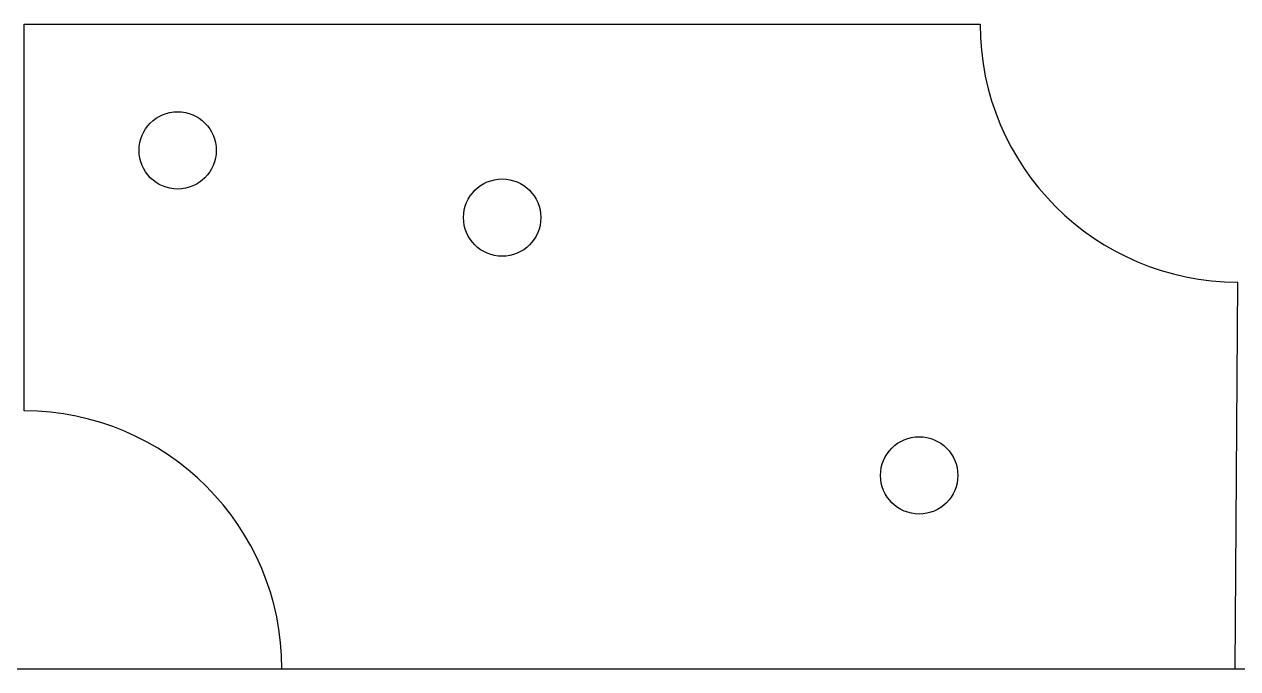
# Model space of a CAD drawing. Header units: millimetres. Extents: x 0 to 94.2, y 0 to 50.
import ezdxf

# ---------------------------------------------------------------- set-up
doc = ezdxf.new("R2010")
doc.units = ezdxf.units.MM
doc.linetypes.add('K5LT_BASIC', pattern=[0])

msp = doc.modelspace()

# ---------------------------------------------------------------- linework, layer by layer
at = {"color": 150, "linetype": 'K5LT_BASIC', "lineweight": 30, "true_color": 0x0080ff}
for p, q in [((0, 20), (0, 50)), ((0, 50), (74.192, 50)), ((94, 0), (94.192, 30)), ((20, 0), (94, 0))]:
    msp.add_line(p, q, dxfattribs=at)
at = {"color": 232, "true_color": 0xc52b79}
msp.add_xline((0, 0), (1, 0), dxfattribs=at)
at = {"color": 150, "linetype": 'K5LT_BASIC', "lineweight": 30, "true_color": 0x0080ff}
for centre in [(11.906, 40.217), (37.096, 35), (69.466, 15)]:
    msp.add_circle(centre, 3, dxfattribs=at)
for centre, start, end in [((94.192, 50), 180, 270), ((0, 0), 0, 90)]:
    msp.add_arc(centre, 20, start, end, dxfattribs=at)

doc.saveas('drawing.dxf')
